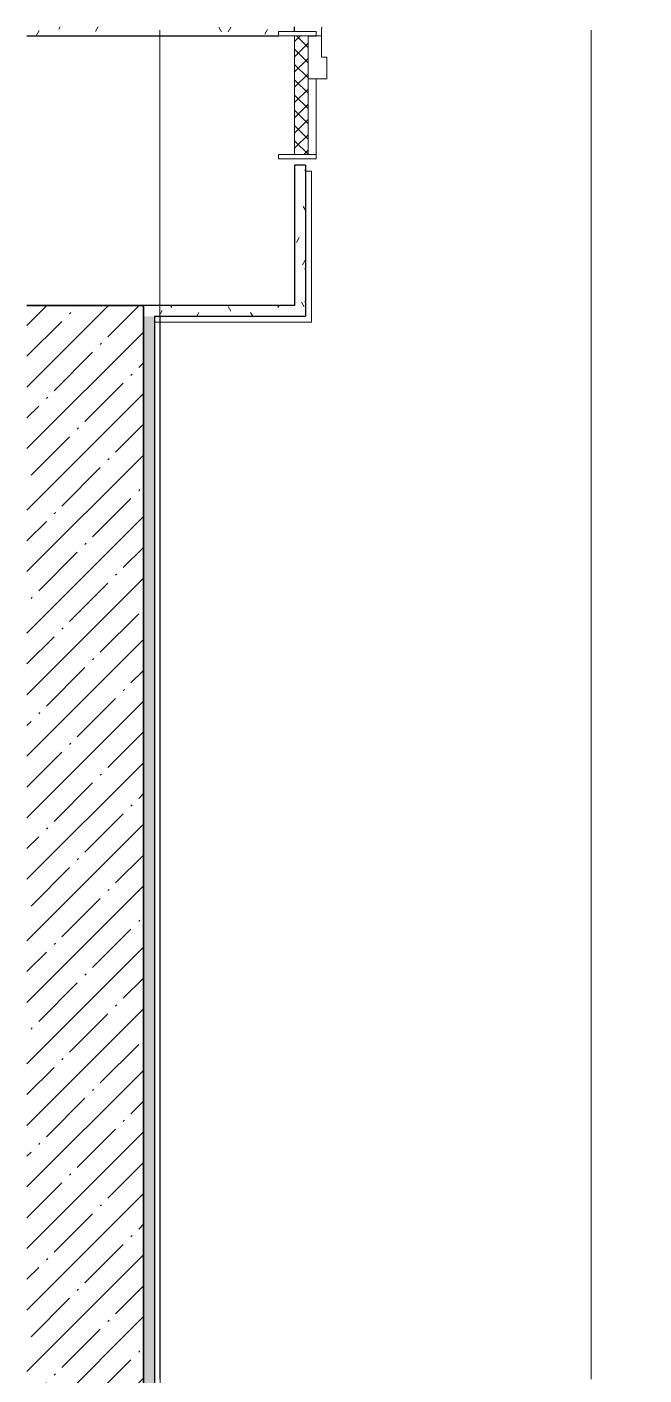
# Model space of a CAD drawing. Header units: millimetres. Extents: x 0 to 98412, y -2706 to 7916.
# Drawn here: x 65414 to 66558, y 5418 to 7916 of the extents above; entities that cross this region are included whole.
import ezdxf

# ---------------------------------------------------------------- set-up
doc = ezdxf.new("R2010")
doc.units = ezdxf.units.MM
for name, color, linetype, lineweight in [('A-DOOR', 7, 'Continuous', 9), ('A-DOOR-1', 7, 'Continuous', 13), ('A-DOOR-FRAM', 7, 'Continuous', 13), ('A-DOOR-FRAM-1', 7, 'Continuous', 9), ('I-WALL', 7, 'Continuous', 9), ('Оси', 7, 'Continuous', 9)]:
    doc.layers.add(name, color=color, linetype=linetype, lineweight=lineweight)
for name, color, linetype, lineweight, true_color in [('A-WALL-2', 7, 'Continuous', 35, 0x3c3c3c), ('A-WALL-3', 7, 'Continuous', 25, 0x3c3c3c), ('A-WALL-FNSH-1', 7, 'Continuous', 13, 0x3c3c3c)]:
    doc.layers.add(name, color=color, linetype=linetype, lineweight=lineweight, true_color=true_color)
pattern_1 = [(0, (0, 0), (121.92, 30.48), [10.058, -81.382, 10.058, -81.382, -487.68]), (0, (0, 0), (121.92, 30.48), [-182.88, 10.058, -172.822, 10.058, -81.382, -213.36]), (0, (0, 0), (121.92, 30.48), [-457.2, 10.058, -50.902, 10.058, -142.342]), (120, (45.72, 15.24), (-87.356454, 90.345817), [10.058, -81.382, 10.058, -81.382, -487.68]), (120, (45.72, 15.24), (-87.356454, 90.345817), [-182.88, 10.058, -172.822, 10.058, -81.382, -213.36]), (120, (45.72, 15.24), (-87.356454, 90.345817), [-457.2, 10.058, -50.902, 10.058, -142.342]), (240, (60.96, 76.2), (-34.563546, -120.825817), [10.058, -81.382, 10.058, -81.382, -487.68]), (240, (60.96, 76.2), (-34.563546, -120.825817), [-182.88, 10.058, -172.822, 10.058, -81.382, -213.36]), (240, (60.96, 76.2), (-34.563546, -120.825817), [-457.2, 10.058, -50.902, 10.058, -142.342])]

# ---------------------------------------------------------------- blocks, each defined once
blk = doc.blocks.new('110_Дверь_СКБ_1Ст_Внутренняя1 - Д-7_л__950x2100h_Туалет-21784696-План разверток пом_ 1_13_ Этаж 1')
at = {"layer": 'A-DOOR'}
h = blk.add_hatch(dxfattribs=at)
h.set_pattern_fill('FP_5', color=256, style=0, pattern_type=2)
h.set_pattern_definition([(135, (1826.41, 174.685), (-14.14214, -14.14214), []), (225, (1826.41, 174.685), (14.14214, -14.14214), [])])
h.paths.add_polyline_path([(487.5, -110), (487.5, 110), (462.5, 110), (462.5, -110)])
at = {"layer": 'A-DOOR-FRAM-1'}
h = blk.add_hatch(dxfattribs=at)
h.set_pattern_fill('FP_6', color=256, style=0, pattern_type=2)
h.set_pattern_definition([(45, (-296.384, 174.685), (-14.1421, 14.1421), []), (135, (-296.384, 174.685), (-14.1421, -14.1421), [])])
h.paths.add_polyline_path([(-437.5, -110), (-437.5, 110), (-462.5, 110), (-462.5, -110)])
at = {"layer": 'A-DOOR'}
blk.add_arc((437.5, 110), 850, 178.9056, 180, dxfattribs=at)
at = {"layer": 'A-DOOR-1'}
for p, q in [((397.5, 126.2), (397.5, 110)), ((437.5, 110), (437.5, 126.2)), ((397.5, 110), (437.5, 110))]:
    blk.add_line(p, q, dxfattribs=at)
at = {"layer": 'A-DOOR-FRAM'}
for p, q in [((-422.5, 118), (-492.5, 118)), ((-492.5, 118), (-492.5, 110)), ((-492.5, 110), (-422.5, 110)), ((-437.5, 110), (-462.5, 110)), ((-462.5, 110), (-462.5, -110)), ((-412.5, 110), (-437.5, 110)), ((-437.5, 110), (-437.5, 30)), ((-437.5, -110), (-437.5, 110)), ((-422.5, 110), (-437.5, 110)), ((-437.5, 110), (-437.5, 109)), ((-437.5, 109), (-422.5, 109)), ((-422.5, 110), (-422.5, 118)), ((-422.5, 109), (-422.5, 110)), ((-412.5, 70), (-412.5, 110)), ((437.5, 110), (437.5, 70)), ((462.5, 110), (437.5, 110)), ((517.5, 118), (447.5, 118)), ((447.5, 118), (447.5, 110)), ((462.5, 110), (447.5, 110)), ((447.5, 110), (447.5, 109)), ((447.5, 110), (517.5, 110)), ((447.5, 109), (462.5, 109)), ((462.5, 30), (462.5, 110)), ((487.5, 110), (462.5, 110)), ((462.5, 110), (462.5, -110)), ((462.5, 109), (462.5, 110)), ((487.5, -110), (487.5, 110)), ((517.5, 110), (517.5, 118)), ((-402.5, 70), (-412.5, 70)), ((-402.5, 30), (-402.5, 70)), ((437.5, 70), (427.5, 70)), ((427.5, 70), (427.5, 30)), ((-437.5, 30), (-402.5, 30)), ((-422.5, 30), (-437.5, 30)), ((-437.5, 30), (-437.5, -110)), ((-422.5, -110), (-422.5, 30)), ((427.5, 30), (462.5, 30)), ((462.5, 30), (447.5, 30)), ((447.5, 30), (447.5, -110)), ((462.5, -110), (462.5, 30)), ((-422.5, -110), (-492.5, -110)), ((-492.5, -110), (-492.5, -118)), ((-492.5, -118), (-422.5, -118)), ((-462.5, -110), (-437.5, -110)), ((-437.5, -110), (-422.5, -110)), ((-422.5, -118), (-422.5, -110)), ((447.5, -110), (462.5, -110)), ((517.5, -110), (447.5, -110)), ((447.5, -110), (447.5, -118)), ((447.5, -118), (517.5, -118)), ((462.5, -110), (487.5, -110)), ((517.5, -118), (517.5, -110))]:
    blk.add_line(p, q, dxfattribs=at)

msp = doc.modelspace()

# ---------------------------------------------------------------- hatches: boundary and pattern name
at = {"layer": 'I-WALL'}
h = msp.add_hatch(dxfattribs=at)
h.set_pattern_fill('FP_9', color=256, style=0, pattern_type=2)
h.set_pattern_definition(pattern_1)
h.paths.add_polyline_path([(67760.9, 7900), (68230, 7900), (68230, 7908), (68260, 7908), (68260, 7916.2), (66860, 7916.2), (66860, 7908), (66890, 7908), (66890, 7900), (67369.7, 7900)])
h.paths.add_polyline_path([(65880, 7900), (65880, 7908), (65910, 7908), (65910, 7916.2), (65413.9, 7916.2), (65413.9, 7900)])
h = msp.add_hatch(dxfattribs=at)
h.set_pattern_fill('FP_9', color=256, style=0, pattern_type=2)
h.set_pattern_definition(pattern_1)
h.paths.add_polyline_path([(65910, 7380), (65930, 7380), (65930, 7660), (65910, 7660), (65910, 7400)])
h = msp.add_hatch(dxfattribs=at)
h.set_pattern_fill('FP_2', color=256, style=0, pattern_type=2)
h.set_pattern_definition([(45, (0, 0), (-57.02463, 57.02463), []), (45, (57.025, 0), (-57.02463, 57.02463), [100.806, -20.161, 3.353, -16.808])])
h.paths.add_polyline_path([(65630, 400), (65630, 7400), (65413.9, 7399.6), (65413.9, 400)])
h = msp.add_hatch(dxfattribs=at)
h.set_pattern_fill('FP_9', color=256, style=0, pattern_type=2)
h.set_pattern_definition(pattern_1)
h.paths.add_polyline_path([(65910, 7380), (65910, 7400), (65630, 7400), (65630, 7380), (65661, 7380)])
h = msp.add_hatch(dxfattribs=at)
h.set_pattern_fill('FP_9', color=256, style=0, pattern_type=2)
h.set_pattern_definition(pattern_1)
h.paths.add_polyline_path([(65650, 420), (65650, 7380), (65630, 7380), (65630, 420)])

# ---------------------------------------------------------------- linework, layer by layer
at = {"layer": 'A-WALL-2'}
for p, q in [((65630, 7400), (65413.9, 7400)), ((65630, 400), (65630, 7400))]:
    msp.add_line(p, q, dxfattribs=at)
at = {"layer": 'A-WALL-3'}
for p, q in [((65413.9, 7900), (65880, 7900)), ((65910, 7908), (65910, 7916.2)), ((65910, 7660), (65910, 7400)), ((65930, 7660), (65910, 7660)), ((65930, 7660), (65930, 7380)), ((65910, 7400), (65630, 7400)), ((65630, 7400), (65630, 552.5)), ((65650, 7380), (65930, 7380)), ((65650, 7380), (65650, 552.5))]:
    msp.add_line(p, q, dxfattribs=at)
at = {"layer": 'A-WALL-FNSH-1'}
for p, q in [((65941, 7649), (65930, 7649)), ((65941, 7369), (65941, 7649)), ((65661, 526.5), (65661, 7380)), ((65650, 7369), (65941, 7369))]:
    msp.add_line(p, q, dxfattribs=at)
at = {"layer": 'Оси'}
for p, q in [((65660, 5410), (65660, 7910)), ((66460, 5410), (66460, 7910))]:
    msp.add_line(p, q, dxfattribs=at)

# ---------------------------------------------------------------- block references
at = {"layer": 'A-DOOR'}
msp.add_blockref('110_Дверь_СКБ_1Ст_Внутренняя1 - Д-7_л__950x2100h_Туалет-21784696-План разверток пом_ 1_13_ Этаж 1', (66372.5, 7790), dxfattribs=at)

doc.saveas('drawing.dxf')
